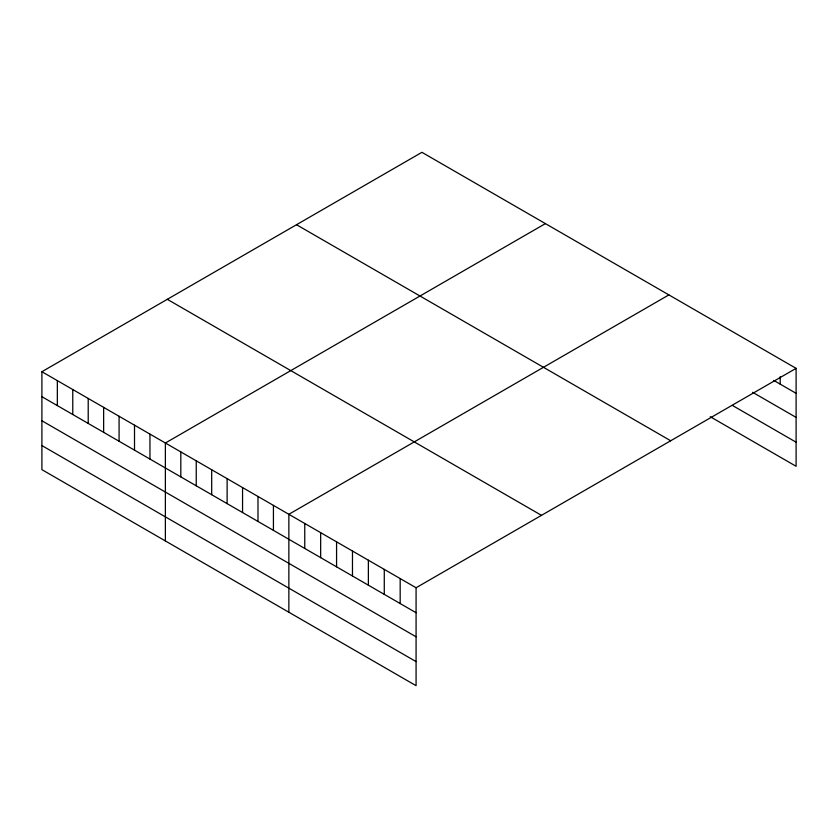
<?xml version="1.0" encoding="UTF-8"?>
<svg xmlns="http://www.w3.org/2000/svg" width="838" height="838" viewBox="0 0 838 838"><rect width="100%" height="100%" fill="white"/><g stroke="black" fill="none" stroke-linecap="round" stroke-linejoin="round"><path stroke-width="1.26" d="M41.9 371.716L416.077 587.752L416.077 685.683L41.9 469.647L41.9 371.716L421.923 152.317L796.1 368.353L796.1 466.284L710.226 416.706M545.402 223.61L165.379 443.009L165.379 540.939M668.881 294.903L288.859 514.302L288.859 612.232M416.077 587.752L796.1 368.353M773.841 380.462L796.1 393.326M752.629 392.299L796.1 417.397M732.485 405.477L796.1 442.202M296.516 224.72L670.693 440.757M167.307 299.313L541.484 515.349M41.9 396.688L416.077 612.725M41.9 420.77L416.077 636.796M41.9 445.575L416.077 661.601M780.199 376.65L780.199 384.139M400.176 578.566L400.176 603.538M384.275 569.39L384.275 594.362M368.374 560.203L368.374 585.175M352.473 551.027L352.473 575.999M336.572 541.84L336.572 566.813M320.661 532.664L320.661 557.637M304.76 523.478L304.76 548.45M273.429 505.387L273.429 530.36M257.989 496.473L257.989 521.446M242.559 487.569L242.559 512.542M227.119 478.655L227.119 503.628M211.689 469.741L211.689 494.713M196.249 460.837L196.249 485.799M180.819 451.923L180.819 476.895M149.95 434.094L149.95 459.067M134.509 425.191L134.509 450.163M119.08 416.276L119.08 441.249M103.64 407.362L103.64 432.335M88.21 398.448L88.21 423.42M72.77 389.544L72.77 414.517M57.34 380.63L57.34 405.602"/></g></svg>
